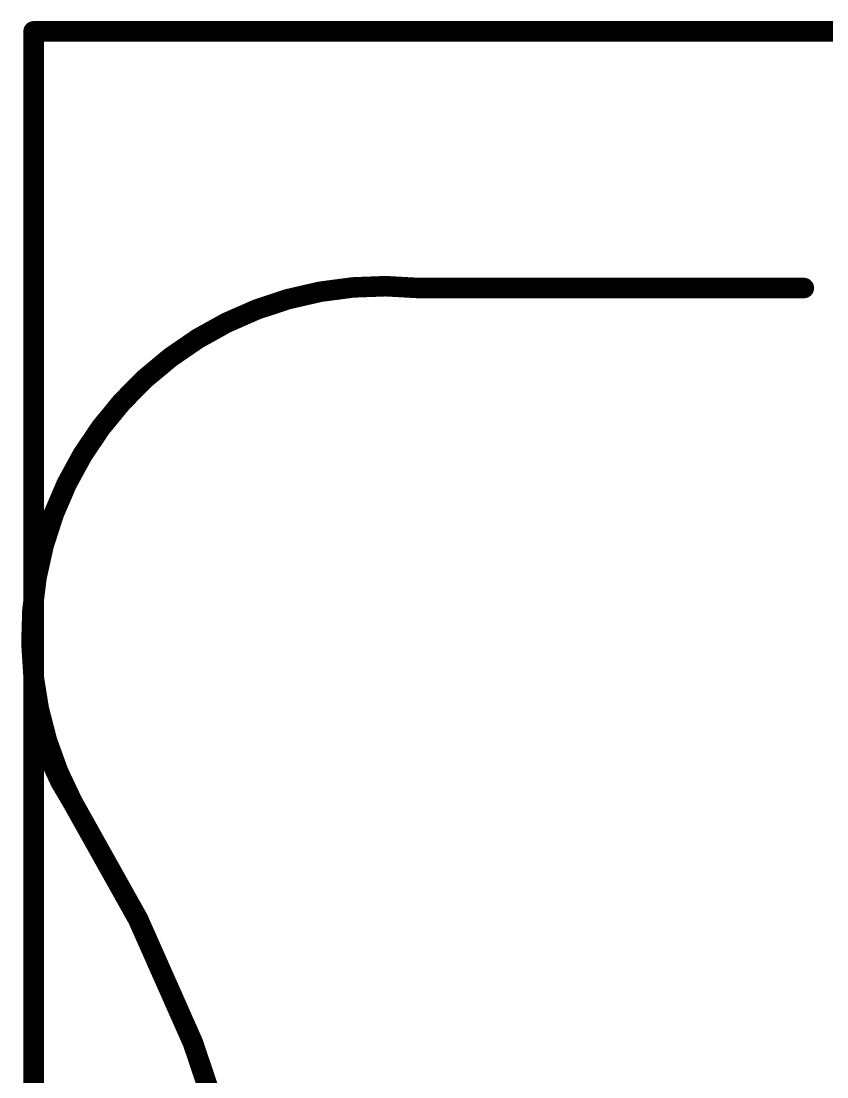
# Model space of a CAD drawing. Extents: x -1.3 to 26.8, y -12.7 to 30.6.
# Drawn here: x -0.12 to 7.85, y 20.13 to 30.58 of the extents above; entities that cross this region are included whole.
import ezdxf

# ---------------------------------------------------------------- set-up
doc = ezdxf.new("R2010")
doc.units = 0
for name, color, linetype in [('1', 12, 'CONTINUOUS'), ('16', 132, 'CONTINUOUS'), ('20', 53, 'CONTINUOUS'), ('22', 40, 'CONTINUOUS')]:
    doc.layers.add(name, color=color, linetype=linetype)

msp = doc.modelspace()

# ---------------------------------------------------------------- linework, layer by layer
at = {"layer": '1', "const_width": 0.2032}
for points in [[(0, 30.48), (0, 0)], [(26.67, 30.48), (0, 30.48)]]:
    msp.add_lwpolyline(points, dxfattribs=at)
at = {"layer": '1', "const_width": 0.1016}
for points in [[(0.0508, 30.48, 1), (-0.0508, 30.48)], [(0, 30.5308, 1), (0, 30.4292)]]:
    msp.add_lwpolyline(points, format="xyb", dxfattribs=at)
at = {"layer": '16', "const_width": 0.2032}
for points in [[(0, 30.48), (0, 0)], [(26.67, 30.48), (0, 30.48)]]:
    msp.add_lwpolyline(points, dxfattribs=at)
at = {"layer": '16', "const_width": 0.1016}
for points in [[(0.0508, 30.48, 1), (-0.0508, 30.48)], [(0, 30.5308, 1), (0, 30.4292)]]:
    msp.add_lwpolyline(points, format="xyb", dxfattribs=at)
at = {"layer": '20', "const_width": 0.2032}
for points in [[(26.67, 30.48), (0, 30.48)], [(0, 30.48), (0, 24.13)]]:
    msp.add_lwpolyline(points, dxfattribs=at)
at = {"layer": '20'}
for points, const_width in [([(0, 30.5308, 1), (0, 30.4292)], 0.1016), ([(0.0508, 30.48, 1), (-0.0508, 30.48)], 0.1016), ([(0, 24.13, 0.1468), (0.381, 22.86)], 0.2032), ([(0.0508, 24.13, 1), (-0.0508, 24.13)], 0.1016), ([(-0.0508, 24.13, 1), (0.0508, 24.13)], 0.1016), ([(0.381, 7.62, 0.2857), (0.381, 22.86)], 0.2032), ([(0.4241, 22.8868, 1), (0.3379, 22.8332)], 0.1016), ([(0.3386, 22.832, 1), (0.4234, 22.888)], 0.1016)]:
    msp.add_lwpolyline(points, format="xyb", dxfattribs=dict(at, const_width=const_width))
at = {"layer": '22'}
for points, const_width in [([(3.81, 27.94, 0.5996), (0.381, 22.86)], 0.2032), ([(3.81, 27.9908, 1), (3.81, 27.8892)], 0.1016), ([(3.8048, 27.8895, 1), (3.8152, 27.9905)], 0.1016), ([(7.62, 27.8892, 1), (7.62, 27.9908)], 0.1016), ([(0.381, 7.62, 0.2857), (0.381, 22.86)], 0.2032), ([(0.4241, 22.8868, 1), (0.3379, 22.8332)], 0.1016), ([(0.3361, 22.8363, 1), (0.4259, 22.8837)], 0.1016)]:
    msp.add_lwpolyline(points, format="xyb", dxfattribs=dict(at, const_width=const_width))
at = {"layer": '22', "const_width": 0.2032}
msp.add_lwpolyline([(3.81, 27.94), (7.62, 27.94)], dxfattribs=at)

doc.saveas('drawing.dxf')
